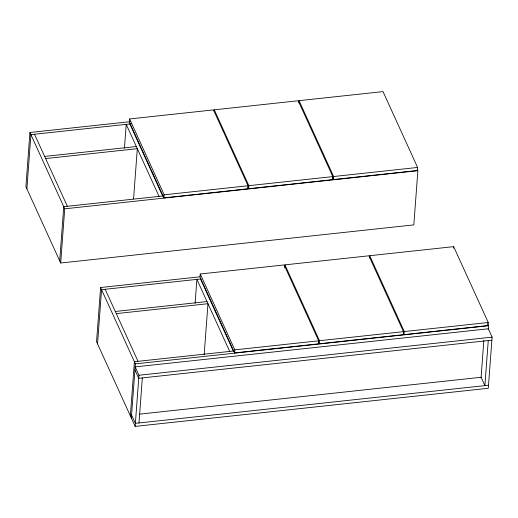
<?xml version="1.0" encoding="UTF-8"?>
<svg xmlns="http://www.w3.org/2000/svg" width="518" height="518" viewBox="0 0 518 518"><rect width="100%" height="100%" fill="white"/><g stroke="black" fill="none" stroke-linecap="round" stroke-linejoin="round"><path stroke-width="0.78" d="M130.154 121.672L29.934 132.485L25.9 186.681L60.684 263.008L413.83 224.89L417.864 170.694L417.21 169.263M26.878 188.824L30.918 134.635L131.132 123.815M59.706 260.858L63.746 206.669L163.494 195.901M60.684 263.008L64.724 208.812L29.934 132.485M200.006 276.8L100.596 287.529L96.555 341.725L135.146 426.398L488.293 388.28L492.1 337.134L488.293 328.788L135.153 366.906L138.953 375.252L135.146 426.398M97.533 343.868L101.573 289.672L200.984 278.943M124.443 148.252L126.224 124.346L159.052 196.38M129.597 118.952L129.37 122.002L163.934 197.857L247.805 188.805L248.031 185.755L213.468 109.9L129.597 118.952L164.161 194.807L163.934 197.857M133.573 198.886L137.309 148.672L45.616 158.573M130.361 415.902L134.402 361.713L234.149 350.945M131.339 418.052L135.379 363.856L100.596 287.529M138.986 422.96L142.34 377.913M195.098 303.295L196.879 279.39L229.707 351.424M200.252 273.996L200.026 277.046L234.589 352.9L318.466 343.842L318.693 340.799L284.123 264.944L200.252 273.996L234.816 349.851L234.589 352.9M214.154 111.338L214.271 109.816L298.238 100.751L332.809 176.606L332.582 179.649L248.608 188.714L247.941 187.244M204.17 354.72L207.971 303.716L116.272 313.617M248.608 188.714L248.834 185.664L214.271 109.816M284.699 267.91L284.926 264.86L368.9 255.795L403.464 331.643L403.237 334.693L319.263 343.758L318.259 341.55M298.873 102.953L299.041 100.667L383.016 91.602L417.586 167.45L417.353 170.5L333.385 179.565L332.375 177.357M319.263 343.758L319.496 340.708L284.926 264.86M333.385 179.565L333.611 176.515L299.041 100.667M369.528 257.996L369.703 255.711L453.671 246.646L488.241 322.494L488.014 325.544L404.04 334.609L403.367 333.132M404.04 334.609L404.267 331.559L369.703 255.711M453.561 248.167L453.671 246.646M483.857 340.268L481.099 377.272L484.906 385.625L488.26 340.572M488.228 329.726L488.519 325.738L487.542 323.595M44.639 156.423L136.331 146.529M164.161 194.807L248.031 185.755M248.834 185.664L332.809 176.606M333.611 176.515L417.586 167.45M64.724 208.812L417.864 170.694M115.294 311.467L206.993 301.573M234.816 349.851L318.693 340.799M319.496 340.708L403.464 331.643M404.267 331.559L488.241 322.494M135.379 363.856L488.519 325.738M138.953 375.252L492.1 337.134M491.873 340.184L138.727 378.302L134.926 369.956M139.614 414.135L481.494 377.233M488.519 385.23L135.373 423.348L131.572 415.002M129.837 123.957L162.665 195.992M200.492 278.995L233.32 351.036M34.525 134.24L67.353 206.281M105.186 289.284L138.015 361.318"/></g></svg>
